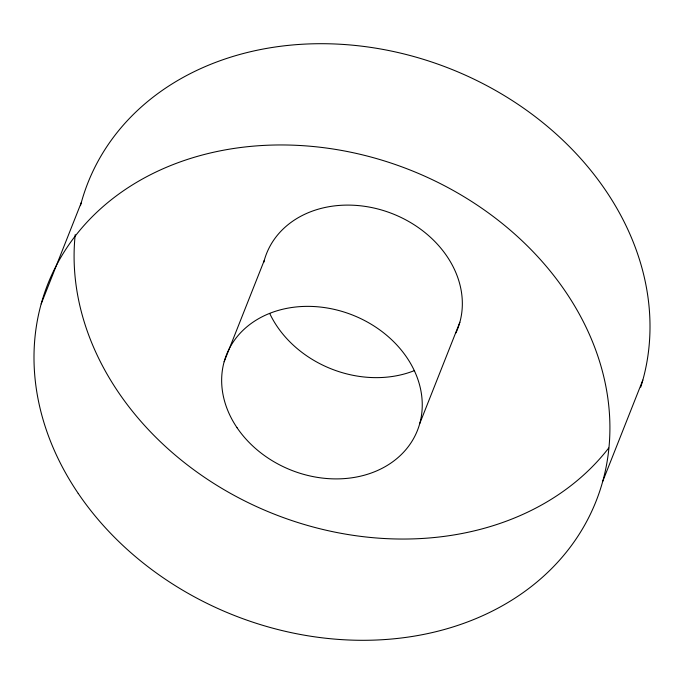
<?xml version="1.0" encoding="UTF-8"?>
<svg xmlns="http://www.w3.org/2000/svg" width="684" height="684" viewBox="0 0 684 684"><rect width="100%" height="100%" fill="white"/><g stroke="black" fill="none" stroke-linecap="round" stroke-linejoin="round"><path stroke-width="1.03" d="M41.177 303.91L81.268 202.644M224.155 361.725L264.246 260.467M419.754 423.533L459.845 322.275M602.732 481.356L642.823 380.09M414.538 370.548A102.694 83.397 21.6 0 1 269.744 313.511M263.725 262.468A102.694 83.397 21.6 0 1 389.769 212.69A102.694 83.397 21.6 0 1 455.877 332.997M608.726 447.994A294.847 239.443 21.6 0 1 272.754 513.539A294.847 239.443 21.6 0 1 75.214 234.646M80.464 205.653A294.847 239.443 21.6 0 1 428.466 60.936A294.847 239.443 21.6 0 1 640.72 387.178M237.057 427.731A102.694 83.397 21.6 0 0 410.656 443.326A102.694 83.397 21.6 0 0 318.146 306.834A102.694 83.397 21.6 0 0 237.057 427.731M78.215 493.403A294.847 239.443 21.6 0 0 576.621 538.18A294.847 239.443 21.6 0 0 311.023 146.308A294.847 239.443 21.6 0 0 78.215 493.403"/></g></svg>
